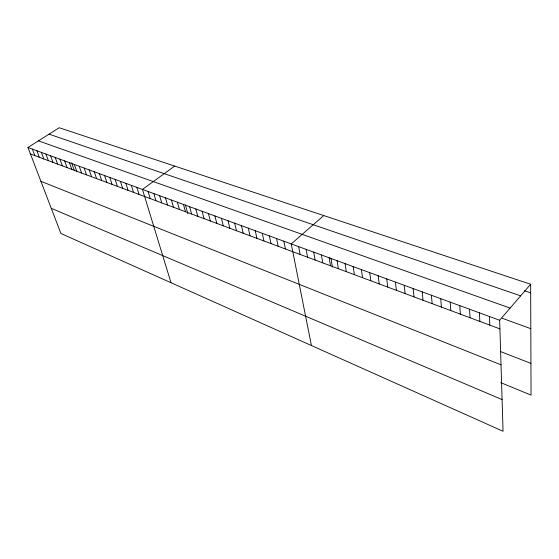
<?xml version="1.0" encoding="UTF-8"?>
<svg xmlns="http://www.w3.org/2000/svg" width="559" height="559" viewBox="0 0 559 559"><rect width="100%" height="100%" fill="white"/><g stroke="black" fill="none" stroke-linecap="round" stroke-linejoin="round"><path stroke-width="0.84" d="M499.655 320.244L530.645 284.245L59.205 127.738L27.95 147.478L60.889 233.473L503.058 431.262L499.655 320.244L27.95 147.478M323.766 215.564L291.239 243.906L311.419 345.539M174.701 166.079L142.447 189.417L171.026 282.742M524.531 290.778L530.68 292.86M49.045 134.153L520.66 295.844M38.424 140.861L510.122 308.079M502.136 318.246L530.805 328.685M30.438 153.97L499.921 328.888M500.857 351.688L530.931 363.399M40.905 181.312L501.018 364.831M500.815 382.663L531.05 395.122L530.645 284.245M51.253 208.318L502.087 399.573M32.373 149.099L34.854 155.612M36.845 150.741L39.312 157.275M41.366 152.39L43.819 158.959M45.929 154.067L48.374 160.65M50.541 155.751L52.972 162.369M55.194 157.456L57.619 164.094M59.904 159.182L62.315 165.848M64.655 160.922L67.059 167.616M71.643 162.858L74.389 170.621M69.463 162.683L71.852 169.398M74.319 164.465L76.695 171.201M79.224 166.261L81.586 173.024M84.185 168.077L86.533 174.869M89.195 169.915L91.536 176.735M94.261 171.767L96.588 178.614M99.383 173.646L101.689 180.515M104.561 175.54L106.853 182.444M109.795 177.455L112.073 184.386M115.091 179.397L117.348 186.35M120.437 181.354L122.68 188.341M125.845 183.338L128.074 190.346M131.316 185.336L133.531 192.38M136.85 187.363L139.044 194.434M148.107 191.485L150.259 198.613M153.83 193.582L155.961 200.737M159.615 195.706L161.733 202.889M165.471 197.851L167.567 205.062M171.396 200.017L173.472 207.263M177.392 202.211L179.439 209.485M183.457 204.433L185.483 211.735M185.427 204.936L187.838 213.678M189.592 206.683L191.597 214.013M195.804 208.954L197.781 216.319M202.085 211.26L204.042 218.653M208.451 213.587L210.373 221.008M214.887 215.949L216.787 223.397M221.406 218.331L223.279 225.815M228.002 220.749L229.847 228.268M234.675 223.195L236.492 230.741M241.439 225.668L243.228 233.25M248.287 228.177L250.041 235.786M255.218 230.72L256.944 238.358M262.241 233.292L263.932 240.964M269.347 235.891L271.01 243.598M276.551 238.532L278.172 246.274M283.846 241.202L285.432 248.979M298.625 246.617L300.141 254.457M306.115 249.356L307.59 257.231M313.704 252.137L315.136 260.04M321.39 254.953L322.781 262.891M329.174 257.804L330.53 265.777M330.935 258.195L332.423 267.048M337.07 260.697L338.377 268.704M345.064 263.624L346.328 271.667M353.176 266.594L354.392 274.672M361.394 269.606L362.56 277.711M369.723 272.652L370.848 280.8M378.17 275.748L379.24 283.923M386.73 278.885L387.75 287.095M395.416 282.064L396.387 290.317M404.22 285.293L405.135 293.573M413.157 288.563L414.009 296.878M422.213 291.882L423.016 300.232M431.408 295.243L432.142 303.635M440.73 298.66L441.407 307.087M450.191 302.126L450.806 310.587M459.791 305.64L460.336 314.144M469.532 309.211L470.014 317.75M479.426 312.83L479.832 321.404M489.46 316.506L489.803 325.121"/></g></svg>
